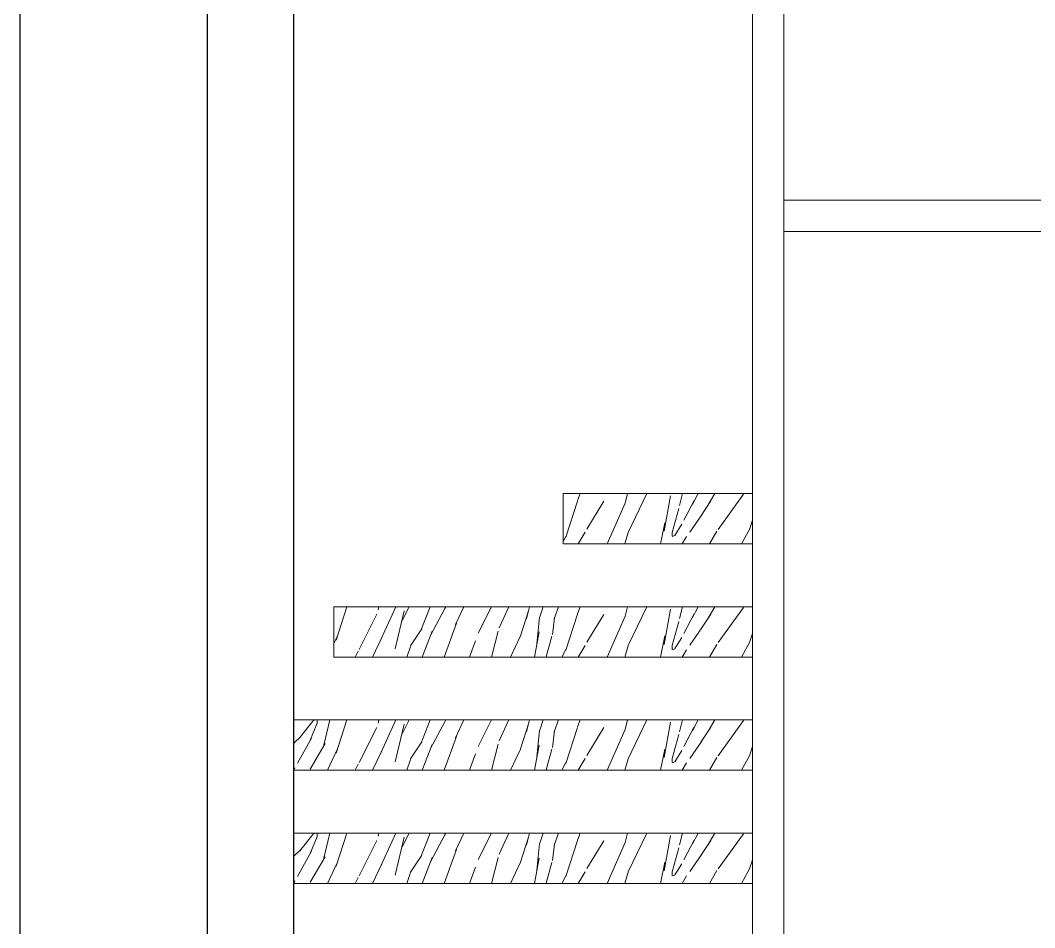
# Model space of a CAD drawing. Header units: inches. Extents: x 0 to 535, y -174 to 989.
# Drawn here: x 349.053 to 350.666, y 98.537 to 99.981 of the extents above; entities that cross this region are included whole.
import ezdxf

# ---------------------------------------------------------------- set-up
doc = ezdxf.new("R2010")
doc.units = ezdxf.units.IN
doc.header["$MEASUREMENT"] = 0
doc.layers.add('1', color=1, linetype='Continuous', lineweight=9)
doc.layers.add('wall', color=51, linetype='Continuous', lineweight=25)

msp = doc.modelspace()

# ---------------------------------------------------------------- hatches: boundary and pattern name
at = {"layer": '1'}
h = msp.add_hatch(dxfattribs=at)
h.set_pattern_fill('Ä¾ÎÆ', color=256, scale=0.23, angle=20)
h.set_pattern_definition([(35.3657895, (66.93288099306558, 158.8243456731439), (1.358495653849031, 0.974888949105646), [0.0567920025, -11.86952858]), (166.803504, (66.9706691055371, 158.8037824958569), (-0.2161293025630688, -0.078664630883123), [0.00785306709999998, -0.8167188679999989]), (24.48938626, (66.93802902013924, 158.7941902710309), (0.2161293006459917, 0.07866463722956471), [0.02746521999999996, -5.740230749999991]), (73.46062710000001, (66.96082070553953, 158.7635932512642), (0.3395689741847775, 1.084466940812025), [0.0294332288, -6.151544580000001]), (83.00321680000002, (66.9691995865876, 158.7918086587395), (0.216129300024115, 0.07866463224300876), [0.0120636748, -0.4946106760000001]), (30.347856, (66.86377693075808, 158.8220718033193), (2.223012850983182, 1.289547495665455), [0.0478738905, -10.00564285]), (89.08859079999999, (66.94023696354967, 158.7561013818701), (0.06171982473837814, 0.502901154207116), [0.0092056419, -1.923978911]), (35.66412569999999, (66.93391436558683, 158.7606635285165), (0.2161292995345969, 0.0786646385446673), [0.0079623815, -1.664137768]), (43.56664719999999, (66.881719724326, 158.7439540274121), (0.7101077456471797, 0.7388950529018659), [0.0322622403, -2.226094583]), (29.68621252, (66.8434860468733, 158.8329888856275), (2.223012851304042, 1.289547475383502), [0.1022191415, -5.26428577]), (40.3727928, (66.90509607879758, 158.7661890952892), (2.99484043838873, 2.531343684717294), [0.04322782150000001, -9.034614590000002]), (33.7857773, (66.88789170752928, 158.7942441441316), (0.216129291848162, 0.07866464853906541), [0.05413074839999992, -1.840445417999997]), (29.04293409, (66.90509084663898, 158.8462600202193), (2.439142167360524, 1.36821211551155), [0.0410338262, -8.57606934]), (55.7434615, (67.00860155563198, 158.8244521651599), (1.759784446686964, 2.56225704572125), [0.0404823782, -8.4608168]), (39.23678930000001, (66.97919336839949, 158.8572165670577), (3.210969740846352, 2.610008316254434), [0.05220031930000001, -10.90986646]), (34.7710456, (66.9409649209441, 158.8661804995563), (2.933120589214854, 2.028442540050955), [0.0758889025, -15.86078045]), (41.4338095, (66.80349522157667, 158.8115700314677), (0.2161292981963297, 0.07866463652666691), [0.0176491834, -1.217793604]), (61.73996529999999, (66.83437711493963, 158.7267227267829), (0.2778491391306656, 0.5815657859539077), [0.0322917148, -3.35833833]), (38.84841369999999, (66.81525975264381, 158.7792472480102), (1.142366341585137, 0.8962243289674561), [0.0266178126, -5.56312293]), (200, (66.8434860468733, 158.8329888856275), (-0.3705387656623449, 0.3455718796523705), [0.0284761896, -0.201523792]), (45.6324289, (66.84966639932931, 158.7551655231262), (0.7101077456572038, 0.7388950516397252), [0.05466546159999993, -11.42508117999998]), (43.237749, (66.83598992437356, 158.7959435947294), (1.636344795307082, 1.556454734449686), [0.0381418545, -7.97164751]), (71.91148520000002, (67.07771607930874, 158.6665841864989), (0.3395689770066423, 1.084466938815197), [0.0355090606, -7.42139344]), (83.00321680000002, (67.09800801328036, 158.6396529185769), (0.216129300024115, 0.07866463224300876), [0.0265400864, -0.4801342690000001]), (74.8009006, (67.08904132469222, 158.6066479748006), (0.7408577933628253, 2.671835029081719), [0.0342012829, -7.148068110000001]), (56.7878511, (67.11418633472925, 158.5631807244895), (1.265806021826072, 1.902026626305297), [0.0287191846, -6.002309540000001]), (61.73996529999999, (67.10433375128528, 158.5870482162652), (0.2778491391306656, 0.5815657859539077), [0.0322917148, -3.35833833]), (72.17738229999999, (66.97126319237468, 158.7124869229887), (0.3395689782831965, 1.084466939618753), [0.0571535188, -11.94508519]), (65.092991, (67.01243591067431, 158.6473997376335), (0.2778491338212687, 0.5815657892096059), [0.0698139263, -14.5911103]), (63.06707489999999, (67.00625764817354, 158.6931947300832), (0.2778491396096346, 0.581565787359474), [0.06296584420000001, -6.54844776]), (43.56664719999999, (66.889661408859, 158.7125276387563), (0.7101077456471797, 0.7388950529018659), [0.0322622403, -2.226094583]), (60.65470750000001, (66.90642440154045, 158.6888875330992), (1.049676707566411, 1.823361999482653), [0.04619737450000001, -4.80452681]), (59.7854419, (66.92700919066924, 158.6803652182543), (1.049676723312325, 1.823361992584466), [0.04703368899999992, -9.830041069999982]), (62.91626979999999, (66.98038363281653, 158.6425970491085), (0.2778491404779415, 0.5815657853456426), [0.05682948329999993, -5.91026606999999]), (65.1886422, (66.94583055639116, 158.6574742966673), (0.2778491301377781, 0.5815657915326928), [0.06060699410000001, -12.66686176]), (20, (67.07257851576563, 158.5365977409129), (0.06171983675258766, 0.5029011542273502), [0.004380952600000001, -0.225619029]), (91.24063829999987, (67.07257851576563, 158.5365977409129), (-0.09268962877058462, 0.9271376728700892), [0.006811305099999993, -1.423562827999998]), (58.1373433, (67.07669526459587, 158.538096114949), (0.2778491400426518, 0.5815657852462758), [0.020887335, -1.441226069]), (74.5021434, (67.07243104104815, 158.5434074486135), (0.339568967718033, 1.084466942922913), [0.03960924529999993, -2.733037789999995]), (77.7581778, (67.05228972399738, 158.5154864539562), (0.4630086353138385, 2.09026925108812), [0.0533767969, -11.15575049]), (80.0621297, (67.06360764294445, 158.5676495356663), (0.7098880003596573, 4.101873860981018), [0.05705958220000001, -11.92545262]), (66.31177559999999, (66.96877599580645, 158.5239824600308), (0.2778491323069626, 0.5815657900483695), [0.0713526884, -4.92333538]), (64.46337319999999, (67.00259169569644, 158.5431537523498), (0.06171983769696079, 0.5029011530502587), [0.1043524743, -0.540177494]), (70.48311470000002, (66.96083221699564, 158.5874372171648), (1.57440521027697, 4.416532392591645), [0.0585223454, -12.23117]), (75.5243122, (66.99744262148387, 158.5893233387019), (0.4012888157798406, 1.587368093631594), [0.0599805523, -12.53593541]), (72.613585, (67.04757679621305, 158.6373120220531), (0.06171983805708947, 0.5029011531749514), [0.0432909381, -1.09309616]), (76.48384360000001, (67.08301472330326, 158.5815765218066), (0.4012888131065727, 1.587368094188972), [0.02578561049999996, -5.389192559999991]), (61.9762794, (67.08772137257674, 158.5558360607177), (1.6053749810238, 2.986493559702275), [0.0353577413, -7.38976752]), (84.3053877, (67.07345499501646, 158.6238529666593), (0.06171983729502792, 0.5029011542635994), [0.04294314819999993, -8.97511795999998]), (55.24647409999999, (67.09507420459204, 158.5356343207866), (1.759784460498503, 2.562257030501768), [0.0335272702, -7.007199320000001]), (65.2273285, (67.0418378186093, 158.710720444905), (0.2778491373020555, 0.5815657880252949), [0.05753806269999993, -12.02545500999998]), (76.65325650000001, (67.060512755966, 158.6786250489409), (0.8642974639745951, 3.677637319914488), [0.0617647842, -12.90883993]), (59.70795199999999, (67.1259519129353, 158.5148437567929), (1.049676722564742, 1.823361991434463), [0.0370151926, -7.736175120000001]), (56.3560822, (67.15771237766562, 158.4852233085898), (0.4939784263606839, 0.6602304293122196), [0.010879644, -2.273845757]), (61.9762794, (67.05876188958088, 158.472086228183), (1.6053749810238, 2.986493559702275), [0.0353577413, -7.38976752]), (53.19649550000001, (67.08669846358605, 158.4593763576461), (0.2161292945959426, 0.07866463804509569), [0.0314122638, -0.7931596690000001]), (98.48186739999994, (67.05199895879545, 158.4650491308277), (-0.2470990924021889, 1.351374195123889), [0.0109700409, -2.292738417000001]), (46.13814420000001, (67.05199895879545, 158.4650491308277), (0.2161292981877979, 0.07866463710982384), [0.0097600178, -1.015041865]), (56.01691480000001, (67.10551669142718, 158.4845279925111), (1.265806025054427, 1.902026624190993), [0.0365601399, -7.641068970000001]), (87.2394681, (67.05038091720292, 158.4758991878113), (0.1541897158929855, 2.938742287345873), [0.03963325729999993, -8.28335063999998]), (58.6490828, (67.07537426612812, 158.5032983829439), (0.7718275702060986, 1.24179621442641), [0.0378642376, -7.91362541]), (72.613585, (66.9799537635245, 158.4708559574078), (0.06171983805708947, 0.5029011531749514), [0.07575913880000001, -1.060627957]), (63.29488549999999, (66.8586414593315, 158.6600569884684), (0.2778491394824867, 0.5815657871570311), [0.0376197775, -7.86253344]), (66.9545161, (66.84981806122778, 158.6842990755212), (0.277849138399155, 0.5815657881615057), [0.03530030569999992, -3.671231709999995]), (56.3560822, (66.87261183953125, 158.6216736843284), (0.4939784263606839, 0.6602304293122196), [0.03263893430000001, -2.252086469]), (71.7852574, (66.9034937328942, 158.5368263796436), (0.3395689764932182, 1.084466939238849), [0.06019634289999992, -6.260419679999989]), (60.0717393, (66.91378769708632, 158.5085439454691), (0.277849139270344, 0.5815657860494605), [0.040074625, -2.063843176]), (69.3694487, (66.8851116536426, 158.58733072731), (0.6174181176901898, 1.666032726955021), [0.0538217917, -11.24875421]), (53.19649550000001, (66.94761072341272, 158.4156159443797), (0.2161292945959426, 0.07866463804509569), [0.0117795995, -0.8127923539999999]), (69.6657058, (66.92230986567088, 158.5940063851482), (0.2778491222749367, 0.5815657938110032), [0.06768603069999984, -1.709072292999998]), (53.19649550000001, (66.87554774033609, 158.6936639128538), (0.2161292945959426, 0.07866463804509569), [0.02355919900000001, -0.8010127430000001]), (68.5537297, (66.89069478216689, 158.6488454919676), (0.8952672367306358, 2.247598515793237), [0.04302075939999993, -8.991338709999981]), (61.73996529999999, (66.90407526192341, 158.6377010229527), (0.2778491391306656, 0.5815657859539077), [0.0484375745, -3.34219256]), (58.51148860000001, (66.93378153863294, 158.5432746499884), (0.7718275754866677, 1.241796208885935), [0.0517887205, -10.82384232]), (54.19451950000001, (66.92849336033026, 158.4681404677683), (0.493978439279239, 0.6602304207882279), [0.06885505630000001, -7.160925799999999]), (61.1011978, (66.95466755728086, 158.4250478084116), (0.2778491393576279, 0.5815657856754212), [0.05232378789999993, -2.694674939999995]), (74.3266424, (67.0347778446991, 158.7493311365384), (0.7408577912244497, 2.671835022947638), [0.0582210293, -12.16819508]), (70.9753659, (66.98875623456709, 158.766897565753), (0.9569870897545645, 2.75049966370575), [0.0608799512, -12.72390981]), (51.130464, (66.91303776333056, 158.7347627066334), (0.4939784438691176, 0.660230418984233), [0.03326687569999993, -3.459754989999995]), (67.47860020000002, (66.92906442582891, 158.7291569587763), (0.2778491206858045, 0.5815657944572521), [0.0291689473, -3.03357028]), (56.3560822, (66.86363677952907, 158.7167822189862), (0.4939784263606839, 0.6602304293122196), [0.03263893430000001, -2.252086469]), (76.6033605, (66.9506784032459, 158.7210092378337), (0.8642974665360263, 3.677637328676978), [0.0437751594, -9.149008080000002])])
h.paths.add_polyline_path([(349.9164213485112, 99.22772965127784), (349.9164213485112, 99.14772965127784), (350.2175716314636, 99.14772965127787), (350.2175716314636, 99.22772965127785)])
h = msp.add_hatch(dxfattribs=at)
h.set_pattern_fill('Ä¾ÎÆ', color=256, scale=0.23, angle=20)
h.set_pattern_definition([(35.3657895, (66.93288099306558, 158.6443456731439), (1.358495653849031, 0.974888949105646), [0.0567920025, -11.86952858]), (166.803504, (66.9706691055371, 158.6237824958569), (-0.2161293025630688, -0.078664630883123), [0.007853067099999982, -0.816718867999999]), (24.48938626, (66.93802902013924, 158.6141902710309), (0.2161293006459917, 0.07866463722956471), [0.02746521999999997, -5.740230749999991]), (73.46062710000001, (66.96082070553953, 158.5835932512642), (0.3395689741847775, 1.084466940812025), [0.0294332288, -6.151544580000001]), (83.00321680000002, (66.9691995865876, 158.6118086587395), (0.216129300024115, 0.07866463224300876), [0.0120636748, -0.4946106760000001]), (30.347856, (66.86377693075808, 158.6420718033193), (2.223012850983182, 1.289547495665455), [0.0478738905, -10.00564285]), (89.08859079999999, (66.94023696354967, 158.5761013818701), (0.06171982473837814, 0.502901154207116), [0.0092056419, -1.923978911]), (35.66412569999999, (66.93391436558683, 158.5806635285165), (0.2161292995345969, 0.0786646385446673), [0.0079623815, -1.664137768]), (43.56664719999999, (66.881719724326, 158.5639540274121), (0.7101077456471797, 0.7388950529018659), [0.0322622403, -2.226094583]), (29.68621252, (66.8434860468733, 158.6529888856275), (2.223012851304042, 1.289547475383502), [0.1022191415, -5.26428577]), (40.3727928, (66.90509607879758, 158.5861890952892), (2.99484043838873, 2.531343684717294), [0.04322782150000001, -9.034614590000002]), (33.7857773, (66.88789170752928, 158.6142441441316), (0.216129291848162, 0.07866464853906541), [0.05413074839999993, -1.840445417999998]), (29.04293409, (66.90509084663898, 158.6662600202193), (2.439142167360524, 1.36821211551155), [0.0410338262, -8.57606934]), (55.7434615, (67.00860155563198, 158.6444521651599), (1.759784446686964, 2.56225704572125), [0.0404823782, -8.4608168]), (39.23678930000001, (66.97919336839949, 158.6772165670577), (3.210969740846352, 2.610008316254434), [0.05220031930000001, -10.90986646]), (34.7710456, (66.9409649209441, 158.6861804995563), (2.933120589214854, 2.028442540050955), [0.0758889025, -15.86078045]), (41.4338095, (66.80349522157667, 158.6315700314677), (0.2161292981963297, 0.07866463652666691), [0.0176491834, -1.217793604]), (61.73996529999999, (66.83437711493963, 158.5467227267829), (0.2778491391306656, 0.5815657859539077), [0.0322917148, -3.35833833]), (38.84841369999999, (66.81525975264381, 158.5992472480102), (1.142366341585137, 0.8962243289674561), [0.0266178126, -5.56312293]), (200, (66.8434860468733, 158.6529888856275), (-0.3705387656623449, 0.3455718796523705), [0.0284761896, -0.201523792]), (45.6324289, (66.84966639932931, 158.5751655231262), (0.7101077456572038, 0.7388950516397252), [0.05466546159999994, -11.42508117999998]), (43.237749, (66.83598992437356, 158.6159435947295), (1.636344795307082, 1.556454734449686), [0.0381418545, -7.97164751]), (71.91148520000002, (67.07771607930874, 158.4865841864989), (0.3395689770066423, 1.084466938815197), [0.0355090606, -7.42139344]), (83.00321680000002, (67.09800801328036, 158.4596529185769), (0.216129300024115, 0.07866463224300876), [0.0265400864, -0.4801342690000001]), (74.8009006, (67.08904132469222, 158.4266479748006), (0.7408577933628253, 2.671835029081719), [0.0342012829, -7.148068110000001]), (56.7878511, (67.11418633472925, 158.3831807244895), (1.265806021826072, 1.902026626305297), [0.0287191846, -6.002309540000001]), (61.73996529999999, (67.10433375128528, 158.4070482162653), (0.2778491391306656, 0.5815657859539077), [0.0322917148, -3.35833833]), (72.17738229999999, (66.97126319237468, 158.5324869229887), (0.3395689782831965, 1.084466939618753), [0.0571535188, -11.94508519]), (65.092991, (67.01243591067431, 158.4673997376335), (0.2778491338212687, 0.5815657892096059), [0.0698139263, -14.5911103]), (63.06707489999999, (67.00625764817354, 158.5131947300832), (0.2778491396096346, 0.581565787359474), [0.06296584420000001, -6.54844776]), (43.56664719999999, (66.889661408859, 158.5325276387563), (0.7101077456471797, 0.7388950529018659), [0.0322622403, -2.226094583]), (60.65470750000001, (66.90642440154045, 158.5088875330993), (1.049676707566411, 1.823361999482653), [0.04619737450000001, -4.80452681]), (59.7854419, (66.92700919066924, 158.5003652182543), (1.049676723312325, 1.823361992584466), [0.04703368899999993, -9.830041069999984]), (62.91626979999999, (66.98038363281653, 158.4625970491085), (0.2778491404779415, 0.5815657853456426), [0.05682948329999993, -5.910266069999991]), (65.1886422, (66.94583055639116, 158.4774742966674), (0.2778491301377781, 0.5815657915326928), [0.06060699410000001, -12.66686176]), (20, (67.07257851576563, 158.3565977409129), (0.06171983675258766, 0.5029011542273502), [0.004380952600000001, -0.225619029]), (91.24063829999989, (67.07257851576563, 158.3565977409129), (-0.09268962877058462, 0.9271376728700892), [0.006811305099999993, -1.423562827999998]), (58.1373433, (67.07669526459587, 158.358096114949), (0.2778491400426518, 0.5815657852462758), [0.020887335, -1.441226069]), (74.5021434, (67.07243104104815, 158.3634074486135), (0.339568967718033, 1.084466942922913), [0.03960924529999994, -2.733037789999996]), (77.7581778, (67.05228972399738, 158.3354864539562), (0.4630086353138385, 2.09026925108812), [0.0533767969, -11.15575049]), (80.0621297, (67.06360764294445, 158.3876495356663), (0.7098880003596573, 4.101873860981018), [0.05705958220000001, -11.92545262]), (66.31177559999999, (66.96877599580645, 158.3439824600308), (0.2778491323069626, 0.5815657900483695), [0.0713526884, -4.92333538]), (64.46337319999999, (67.00259169569644, 158.3631537523497), (0.06171983769696079, 0.5029011530502587), [0.1043524743, -0.540177494]), (70.48311470000002, (66.96083221699564, 158.4074372171648), (1.57440521027697, 4.416532392591645), [0.0585223454, -12.23117]), (75.5243122, (66.99744262148387, 158.4093233387019), (0.4012888157798406, 1.587368093631594), [0.0599805523, -12.53593541]), (72.613585, (67.04757679621305, 158.4573120220531), (0.06171983805708947, 0.5029011531749514), [0.0432909381, -1.09309616]), (76.48384360000001, (67.08301472330326, 158.4015765218066), (0.4012888131065727, 1.587368094188972), [0.02578561049999997, -5.389192559999992]), (61.9762794, (67.08772137257674, 158.3758360607177), (1.6053749810238, 2.986493559702275), [0.0353577413, -7.38976752]), (84.3053877, (67.07345499501646, 158.4438529666594), (0.06171983729502792, 0.5029011542635994), [0.04294314819999993, -8.975117959999983]), (55.24647409999999, (67.09507420459204, 158.3556343207866), (1.759784460498503, 2.562257030501768), [0.0335272702, -7.007199320000001]), (65.2273285, (67.0418378186093, 158.530720444905), (0.2778491373020555, 0.5815657880252949), [0.05753806269999993, -12.02545500999998]), (76.65325650000001, (67.060512755966, 158.4986250489409), (0.8642974639745951, 3.677637319914488), [0.0617647842, -12.90883993]), (59.70795199999999, (67.1259519129353, 158.3348437567929), (1.049676722564742, 1.823361991434463), [0.0370151926, -7.736175120000001]), (56.3560822, (67.15771237766562, 158.3052233085897), (0.4939784263606839, 0.6602304293122196), [0.010879644, -2.273845757]), (61.9762794, (67.05876188958088, 158.292086228183), (1.6053749810238, 2.986493559702275), [0.0353577413, -7.38976752]), (53.19649550000001, (67.08669846358605, 158.279376357646), (0.2161292945959426, 0.07866463804509569), [0.0314122638, -0.7931596690000001]), (98.48186739999994, (67.05199895879545, 158.2850491308277), (-0.2470990924021889, 1.351374195123889), [0.0109700409, -2.292738417000001]), (46.13814420000001, (67.05199895879545, 158.2850491308277), (0.2161292981877979, 0.07866463710982384), [0.0097600178, -1.015041865]), (56.01691480000001, (67.10551669142718, 158.3045279925111), (1.265806025054427, 1.902026624190993), [0.0365601399, -7.641068970000001]), (87.2394681, (67.05038091720292, 158.2958991878113), (0.1541897158929855, 2.938742287345873), [0.03963325729999993, -8.283350639999982]), (58.6490828, (67.07537426612812, 158.3232983829439), (0.7718275702060986, 1.24179621442641), [0.0378642376, -7.91362541]), (72.613585, (66.9799537635245, 158.2908559574078), (0.06171983805708947, 0.5029011531749514), [0.07575913880000001, -1.060627957]), (63.29488549999999, (66.8586414593315, 158.4800569884684), (0.2778491394824867, 0.5815657871570311), [0.0376197775, -7.86253344]), (66.9545161, (66.84981806122778, 158.5042990755212), (0.277849138399155, 0.5815657881615057), [0.03530030569999993, -3.671231709999995]), (56.3560822, (66.87261183953125, 158.4416736843284), (0.4939784263606839, 0.6602304293122196), [0.03263893430000001, -2.252086469]), (71.7852574, (66.9034937328942, 158.3568263796436), (0.3395689764932182, 1.084466939238849), [0.06019634289999993, -6.26041967999999]), (60.0717393, (66.91378769708632, 158.3285439454692), (0.277849139270344, 0.5815657860494605), [0.040074625, -2.063843176]), (69.3694487, (66.8851116536426, 158.4073307273101), (0.6174181176901898, 1.666032726955021), [0.0538217917, -11.24875421]), (53.19649550000001, (66.94761072341272, 158.2356159443797), (0.2161292945959426, 0.07866463804509569), [0.0117795995, -0.8127923539999999]), (69.6657058, (66.92230986567088, 158.4140063851482), (0.2778491222749367, 0.5815657938110032), [0.06768603069999986, -1.709072292999998]), (53.19649550000001, (66.87554774033609, 158.5136639128538), (0.2161292945959426, 0.07866463804509569), [0.02355919900000001, -0.8010127430000001]), (68.5537297, (66.89069478216689, 158.4688454919676), (0.8952672367306358, 2.247598515793237), [0.04302075939999993, -8.991338709999983]), (61.73996529999999, (66.90407526192341, 158.4577010229527), (0.2778491391306656, 0.5815657859539077), [0.0484375745, -3.34219256]), (58.51148860000001, (66.93378153863294, 158.3632746499884), (0.7718275754866677, 1.241796208885935), [0.0517887205, -10.82384232]), (54.19451950000001, (66.92849336033026, 158.2881404677683), (0.493978439279239, 0.6602304207882279), [0.06885505630000001, -7.160925799999999]), (61.1011978, (66.95466755728086, 158.2450478084116), (0.2778491393576279, 0.5815657856754212), [0.05232378789999993, -2.694674939999996]), (74.3266424, (67.0347778446991, 158.5693311365384), (0.7408577912244497, 2.671835022947638), [0.0582210293, -12.16819508]), (70.9753659, (66.98875623456709, 158.586897565753), (0.9569870897545645, 2.75049966370575), [0.0608799512, -12.72390981]), (51.130464, (66.91303776333056, 158.5547627066334), (0.4939784438691176, 0.660230418984233), [0.03326687569999993, -3.459754989999996]), (67.47860020000002, (66.92906442582891, 158.5491569587763), (0.2778491206858045, 0.5815657944572521), [0.0291689473, -3.03357028]), (56.3560822, (66.86363677952907, 158.5367822189862), (0.4939784263606839, 0.6602304293122196), [0.03263893430000001, -2.252086469]), (76.6033605, (66.9506784032459, 158.5410092378337), (0.8642974665360263, 3.677637328676978), [0.0437751594, -9.149008080000002])])
h.paths.add_polyline_path([(349.5519797978468, 99.04772965127785), (349.5519797978468, 98.96772965127786), (350.2175716314636, 98.96772965127788), (350.2175716314636, 99.04772965127788)])
h = msp.add_hatch(dxfattribs=at)
h.set_pattern_fill('Ä¾ÎÆ', color=256, scale=0.23, angle=20)
h.set_pattern_definition([(35.3657895, (66.93288099306558, 158.4643456731439), (1.358495653849031, 0.974888949105646), [0.0567920025, -11.86952858]), (166.803504, (66.9706691055371, 158.4437824958569), (-0.2161293025630688, -0.078664630883123), [0.007853067099999984, -0.8167188679999992]), (24.48938626, (66.93802902013924, 158.4341902710309), (0.2161293006459917, 0.07866463722956471), [0.02746521999999997, -5.740230749999992]), (73.46062710000001, (66.96082070553953, 158.4035932512643), (0.3395689741847775, 1.084466940812025), [0.0294332288, -6.151544580000001]), (83.00321680000002, (66.9691995865876, 158.4318086587395), (0.216129300024115, 0.07866463224300876), [0.0120636748, -0.4946106760000001]), (30.347856, (66.86377693075808, 158.4620718033193), (2.223012850983182, 1.289547495665455), [0.0478738905, -10.00564285]), (89.08859079999999, (66.94023696354967, 158.3961013818701), (0.06171982473837814, 0.502901154207116), [0.0092056419, -1.923978911]), (35.66412569999999, (66.93391436558683, 158.4006635285165), (0.2161292995345969, 0.0786646385446673), [0.0079623815, -1.664137768]), (43.56664719999999, (66.881719724326, 158.3839540274121), (0.7101077456471797, 0.7388950529018659), [0.0322622403, -2.226094583]), (29.68621252, (66.8434860468733, 158.4729888856275), (2.223012851304042, 1.289547475383502), [0.1022191415, -5.26428577]), (40.3727928, (66.90509607879758, 158.4061890952892), (2.99484043838873, 2.531343684717294), [0.04322782150000001, -9.034614590000002]), (33.7857773, (66.88789170752928, 158.4342441441316), (0.216129291848162, 0.07866464853906541), [0.05413074839999994, -1.840445417999998]), (29.04293409, (66.90509084663898, 158.4862600202193), (2.439142167360524, 1.36821211551155), [0.0410338262, -8.57606934]), (55.7434615, (67.00860155563198, 158.46445216516), (1.759784446686964, 2.56225704572125), [0.0404823782, -8.4608168]), (39.23678930000001, (66.97919336839949, 158.4972165670577), (3.210969740846352, 2.610008316254434), [0.05220031930000001, -10.90986646]), (34.7710456, (66.9409649209441, 158.5061804995564), (2.933120589214854, 2.028442540050955), [0.0758889025, -15.86078045]), (41.4338095, (66.80349522157667, 158.4515700314677), (0.2161292981963297, 0.07866463652666691), [0.0176491834, -1.217793604]), (61.73996529999999, (66.83437711493963, 158.3667227267829), (0.2778491391306656, 0.5815657859539077), [0.0322917148, -3.35833833]), (38.84841369999999, (66.81525975264381, 158.4192472480102), (1.142366341585137, 0.8962243289674561), [0.0266178126, -5.56312293]), (200, (66.8434860468733, 158.4729888856275), (-0.3705387656623449, 0.3455718796523705), [0.0284761896, -0.201523792]), (45.6324289, (66.84966639932931, 158.3951655231262), (0.7101077456572038, 0.7388950516397252), [0.05466546159999994, -11.42508117999998]), (43.237749, (66.83598992437356, 158.4359435947295), (1.636344795307082, 1.556454734449686), [0.0381418545, -7.97164751]), (71.91148520000002, (67.07771607930874, 158.3065841864989), (0.3395689770066423, 1.084466938815197), [0.0355090606, -7.42139344]), (83.00321680000002, (67.09800801328036, 158.2796529185769), (0.216129300024115, 0.07866463224300876), [0.0265400864, -0.4801342690000001]), (74.8009006, (67.08904132469222, 158.2466479748006), (0.7408577933628253, 2.671835029081719), [0.0342012829, -7.148068110000001]), (56.7878511, (67.11418633472925, 158.2031807244895), (1.265806021826072, 1.902026626305297), [0.0287191846, -6.002309540000001]), (61.73996529999999, (67.10433375128528, 158.2270482162653), (0.2778491391306656, 0.5815657859539077), [0.0322917148, -3.35833833]), (72.17738229999999, (66.97126319237468, 158.3524869229887), (0.3395689782831965, 1.084466939618753), [0.0571535188, -11.94508519]), (65.092991, (67.01243591067431, 158.2873997376335), (0.2778491338212687, 0.5815657892096059), [0.0698139263, -14.5911103]), (63.06707489999999, (67.00625764817354, 158.3331947300832), (0.2778491396096346, 0.581565787359474), [0.06296584420000001, -6.54844776]), (43.56664719999999, (66.889661408859, 158.3525276387563), (0.7101077456471797, 0.7388950529018659), [0.0322622403, -2.226094583]), (60.65470750000001, (66.90642440154045, 158.3288875330992), (1.049676707566411, 1.823361999482653), [0.04619737450000001, -4.80452681]), (59.7854419, (66.92700919066924, 158.3203652182543), (1.049676723312325, 1.823361992584466), [0.04703368899999993, -9.830041069999986]), (62.91626979999999, (66.98038363281653, 158.2825970491085), (0.2778491404779415, 0.5815657853456426), [0.05682948329999994, -5.910266069999992]), (65.1886422, (66.94583055639116, 158.2974742966674), (0.2778491301377781, 0.5815657915326928), [0.06060699410000001, -12.66686176]), (20, (67.07257851576563, 158.1765977409129), (0.06171983675258766, 0.5029011542273502), [0.004380952600000001, -0.225619029]), (91.2406382999999, (67.07257851576563, 158.1765977409129), (-0.09268962877058462, 0.9271376728700892), [0.006811305099999993, -1.423562827999998]), (58.1373433, (67.07669526459587, 158.1780961149491), (0.2778491400426518, 0.5815657852462758), [0.020887335, -1.441226069]), (74.5021434, (67.07243104104815, 158.1834074486135), (0.339568967718033, 1.084466942922913), [0.03960924529999994, -2.733037789999996]), (77.7581778, (67.05228972399738, 158.1554864539562), (0.4630086353138385, 2.09026925108812), [0.0533767969, -11.15575049]), (80.0621297, (67.06360764294445, 158.2076495356663), (0.7098880003596573, 4.101873860981018), [0.05705958220000001, -11.92545262]), (66.31177559999999, (66.96877599580645, 158.1639824600308), (0.2778491323069626, 0.5815657900483695), [0.0713526884, -4.92333538]), (64.46337319999999, (67.00259169569644, 158.1831537523498), (0.06171983769696079, 0.5029011530502587), [0.1043524743, -0.540177494]), (70.48311470000002, (66.96083221699564, 158.2274372171648), (1.57440521027697, 4.416532392591645), [0.0585223454, -12.23117]), (75.5243122, (66.99744262148387, 158.2293233387019), (0.4012888157798406, 1.587368093631594), [0.0599805523, -12.53593541]), (72.613585, (67.04757679621305, 158.2773120220531), (0.06171983805708947, 0.5029011531749514), [0.0432909381, -1.09309616]), (76.48384360000001, (67.08301472330326, 158.2215765218066), (0.4012888131065727, 1.587368094188972), [0.02578561049999997, -5.389192559999993]), (61.9762794, (67.08772137257674, 158.1958360607177), (1.6053749810238, 2.986493559702275), [0.0353577413, -7.38976752]), (84.3053877, (67.07345499501646, 158.2638529666594), (0.06171983729502792, 0.5029011542635994), [0.04294314819999994, -8.975117959999984]), (55.24647409999999, (67.09507420459204, 158.1756343207866), (1.759784460498503, 2.562257030501768), [0.0335272702, -7.007199320000001]), (65.2273285, (67.0418378186093, 158.350720444905), (0.2778491373020555, 0.5815657880252949), [0.05753806269999994, -12.02545500999999]), (76.65325650000001, (67.060512755966, 158.3186250489409), (0.8642974639745951, 3.677637319914488), [0.0617647842, -12.90883993]), (59.70795199999999, (67.1259519129353, 158.1548437567929), (1.049676722564742, 1.823361991434463), [0.0370151926, -7.736175120000001]), (56.3560822, (67.15771237766562, 158.1252233085898), (0.4939784263606839, 0.6602304293122196), [0.010879644, -2.273845757]), (61.9762794, (67.05876188958088, 158.112086228183), (1.6053749810238, 2.986493559702275), [0.0353577413, -7.38976752]), (53.19649550000001, (67.08669846358605, 158.0993763576461), (0.2161292945959426, 0.07866463804509569), [0.0314122638, -0.7931596690000001]), (98.48186739999994, (67.05199895879545, 158.1050491308277), (-0.2470990924021889, 1.351374195123889), [0.0109700409, -2.292738417000001]), (46.13814420000001, (67.05199895879545, 158.1050491308277), (0.2161292981877979, 0.07866463710982384), [0.0097600178, -1.015041865]), (56.01691480000001, (67.10551669142718, 158.1245279925111), (1.265806025054427, 1.902026624190993), [0.0365601399, -7.641068970000001]), (87.2394681, (67.05038091720292, 158.1158991878114), (0.1541897158929855, 2.938742287345873), [0.03963325729999994, -8.283350639999984]), (58.6490828, (67.07537426612812, 158.143298382944), (0.7718275702060986, 1.24179621442641), [0.0378642376, -7.91362541]), (72.613585, (66.9799537635245, 158.1108559574078), (0.06171983805708947, 0.5029011531749514), [0.07575913880000001, -1.060627957]), (63.29488549999999, (66.8586414593315, 158.3000569884684), (0.2778491394824867, 0.5815657871570311), [0.0376197775, -7.86253344]), (66.9545161, (66.84981806122778, 158.3242990755212), (0.277849138399155, 0.5815657881615057), [0.03530030569999994, -3.671231709999996]), (56.3560822, (66.87261183953125, 158.2616736843284), (0.4939784263606839, 0.6602304293122196), [0.03263893430000001, -2.252086469]), (71.7852574, (66.9034937328942, 158.1768263796436), (0.3395689764932182, 1.084466939238849), [0.06019634289999994, -6.260419679999991]), (60.0717393, (66.91378769708632, 158.1485439454692), (0.277849139270344, 0.5815657860494605), [0.040074625, -2.063843176]), (69.3694487, (66.8851116536426, 158.2273307273101), (0.6174181176901898, 1.666032726955021), [0.0538217917, -11.24875421]), (53.19649550000001, (66.94761072341272, 158.0556159443797), (0.2161292945959426, 0.07866463804509569), [0.0117795995, -0.8127923539999999]), (69.6657058, (66.92230986567088, 158.2340063851482), (0.2778491222749367, 0.5815657938110032), [0.06768603069999987, -1.709072292999998]), (53.19649550000001, (66.87554774033609, 158.3336639128539), (0.2161292945959426, 0.07866463804509569), [0.02355919900000001, -0.8010127430000001]), (68.5537297, (66.89069478216689, 158.2888454919676), (0.8952672367306358, 2.247598515793237), [0.04302075939999994, -8.991338709999985]), (61.73996529999999, (66.90407526192341, 158.2777010229527), (0.2778491391306656, 0.5815657859539077), [0.0484375745, -3.34219256]), (58.51148860000001, (66.93378153863294, 158.1832746499884), (0.7718275754866677, 1.241796208885935), [0.0517887205, -10.82384232]), (54.19451950000001, (66.92849336033026, 158.1081404677683), (0.493978439279239, 0.6602304207882279), [0.06885505630000001, -7.160925799999999]), (61.1011978, (66.95466755728086, 158.0650478084116), (0.2778491393576279, 0.5815657856754212), [0.05232378789999994, -2.694674939999996]), (74.3266424, (67.0347778446991, 158.3893311365384), (0.7408577912244497, 2.671835022947638), [0.0582210293, -12.16819508]), (70.9753659, (66.98875623456709, 158.406897565753), (0.9569870897545645, 2.75049966370575), [0.0608799512, -12.72390981]), (51.130464, (66.91303776333056, 158.3747627066334), (0.4939784438691176, 0.660230418984233), [0.03326687569999994, -3.459754989999996]), (67.47860020000002, (66.92906442582891, 158.3691569587763), (0.2778491206858045, 0.5815657944572521), [0.0291689473, -3.03357028]), (56.3560822, (66.86363677952907, 158.3567822189862), (0.4939784263606839, 0.6602304293122196), [0.03263893430000001, -2.252086469]), (76.6033605, (66.9506784032459, 158.3610092378337), (0.8642974665360263, 3.677637328676978), [0.0437751594, -9.149008080000002])])
h.paths.add_polyline_path([(349.4883086466242, 98.86772965127787), (349.4883086466242, 98.78772965127789), (350.2175716314636, 98.78772965127789), (350.2175716314636, 98.86772965127788)])
h = msp.add_hatch(dxfattribs=at)
h.set_pattern_fill('Ä¾ÎÆ', color=256, scale=0.23, angle=20)
h.set_pattern_definition([(35.3657895, (66.93288099306558, 158.2843456731439), (1.358495653849031, 0.974888949105646), [0.0567920025, -11.86952858]), (166.803504, (66.9706691055371, 158.2637824958569), (-0.2161293025630688, -0.078664630883123), [0.007853067099999986, -0.8167188679999993]), (24.48938626, (66.93802902013924, 158.2541902710309), (0.2161293006459917, 0.07866463722956471), [0.02746521999999997, -5.740230749999993]), (73.46062710000001, (66.96082070553953, 158.2235932512643), (0.3395689741847775, 1.084466940812025), [0.0294332288, -6.151544580000001]), (83.00321680000002, (66.9691995865876, 158.2518086587395), (0.216129300024115, 0.07866463224300876), [0.0120636748, -0.4946106760000001]), (30.347856, (66.86377693075808, 158.2820718033193), (2.223012850983182, 1.289547495665455), [0.0478738905, -10.00564285]), (89.08859079999999, (66.94023696354967, 158.2161013818701), (0.06171982473837814, 0.502901154207116), [0.0092056419, -1.923978911]), (35.66412569999999, (66.93391436558683, 158.2206635285165), (0.2161292995345969, 0.0786646385446673), [0.0079623815, -1.664137768]), (43.56664719999999, (66.881719724326, 158.2039540274121), (0.7101077456471797, 0.7388950529018659), [0.0322622403, -2.226094583]), (29.68621252, (66.8434860468733, 158.2929888856275), (2.223012851304042, 1.289547475383502), [0.1022191415, -5.26428577]), (40.3727928, (66.90509607879758, 158.2261890952892), (2.99484043838873, 2.531343684717294), [0.04322782150000001, -9.034614590000002]), (33.7857773, (66.88789170752928, 158.2542441441316), (0.216129291848162, 0.07866464853906541), [0.05413074839999994, -1.840445417999998]), (29.04293409, (66.90509084663898, 158.3062600202194), (2.439142167360524, 1.36821211551155), [0.0410338262, -8.57606934]), (55.7434615, (67.00860155563198, 158.28445216516), (1.759784446686964, 2.56225704572125), [0.0404823782, -8.4608168]), (39.23678930000001, (66.97919336839949, 158.3172165670578), (3.210969740846352, 2.610008316254434), [0.05220031930000001, -10.90986646]), (34.7710456, (66.9409649209441, 158.3261804995564), (2.933120589214854, 2.028442540050955), [0.0758889025, -15.86078045]), (41.4338095, (66.80349522157667, 158.2715700314677), (0.2161292981963297, 0.07866463652666691), [0.0176491834, -1.217793604]), (61.73996529999999, (66.83437711493963, 158.186722726783), (0.2778491391306656, 0.5815657859539077), [0.0322917148, -3.35833833]), (38.84841369999999, (66.81525975264381, 158.2392472480102), (1.142366341585137, 0.8962243289674561), [0.0266178126, -5.56312293]), (200, (66.8434860468733, 158.2929888856275), (-0.3705387656623449, 0.3455718796523705), [0.0284761896, -0.201523792]), (45.6324289, (66.84966639932931, 158.2151655231262), (0.7101077456572038, 0.7388950516397252), [0.05466546159999995, -11.42508117999999]), (43.237749, (66.83598992437356, 158.2559435947295), (1.636344795307082, 1.556454734449686), [0.0381418545, -7.97164751]), (71.91148520000002, (67.07771607930874, 158.1265841864989), (0.3395689770066423, 1.084466938815197), [0.0355090606, -7.42139344]), (83.00321680000002, (67.09800801328036, 158.099652918577), (0.216129300024115, 0.07866463224300876), [0.0265400864, -0.4801342690000001]), (74.8009006, (67.08904132469222, 158.0666479748006), (0.7408577933628253, 2.671835029081719), [0.0342012829, -7.148068110000001]), (56.7878511, (67.11418633472925, 158.0231807244895), (1.265806021826072, 1.902026626305297), [0.0287191846, -6.002309540000001]), (61.73996529999999, (67.10433375128528, 158.0470482162653), (0.2778491391306656, 0.5815657859539077), [0.0322917148, -3.35833833]), (72.17738229999999, (66.97126319237468, 158.1724869229888), (0.3395689782831965, 1.084466939618753), [0.0571535188, -11.94508519]), (65.092991, (67.01243591067431, 158.1073997376335), (0.2778491338212687, 0.5815657892096059), [0.0698139263, -14.5911103]), (63.06707489999999, (67.00625764817354, 158.1531947300832), (0.2778491396096346, 0.581565787359474), [0.06296584420000001, -6.54844776]), (43.56664719999999, (66.889661408859, 158.1725276387563), (0.7101077456471797, 0.7388950529018659), [0.0322622403, -2.226094583]), (60.65470750000001, (66.90642440154045, 158.1488875330993), (1.049676707566411, 1.823361999482653), [0.04619737450000001, -4.80452681]), (59.7854419, (66.92700919066924, 158.1403652182543), (1.049676723312325, 1.823361992584466), [0.04703368899999994, -9.830041069999988]), (62.91626979999999, (66.98038363281653, 158.1025970491085), (0.2778491404779415, 0.5815657853456426), [0.05682948329999995, -5.910266069999992]), (65.1886422, (66.94583055639116, 158.1174742966674), (0.2778491301377781, 0.5815657915326928), [0.06060699410000001, -12.66686176]), (20, (67.07257851576563, 157.9965977409129), (0.06171983675258766, 0.5029011542273502), [0.004380952600000001, -0.225619029]), (91.2406382999999, (67.07257851576563, 157.9965977409129), (-0.09268962877058462, 0.9271376728700892), [0.006811305099999994, -1.423562827999998]), (58.1373433, (67.07669526459587, 157.998096114949), (0.2778491400426518, 0.5815657852462758), [0.020887335, -1.441226069]), (74.5021434, (67.07243104104815, 158.0034074486135), (0.339568967718033, 1.084466942922913), [0.03960924529999995, -2.733037789999996]), (77.7581778, (67.05228972399738, 157.9754864539562), (0.4630086353138385, 2.09026925108812), [0.0533767969, -11.15575049]), (80.0621297, (67.06360764294445, 158.0276495356663), (0.7098880003596573, 4.101873860981018), [0.05705958220000001, -11.92545262]), (66.31177559999999, (66.96877599580645, 157.9839824600309), (0.2778491323069626, 0.5815657900483695), [0.0713526884, -4.92333538]), (64.46337319999999, (67.00259169569644, 158.0031537523498), (0.06171983769696079, 0.5029011530502587), [0.1043524743, -0.540177494]), (70.48311470000002, (66.96083221699564, 158.0474372171649), (1.57440521027697, 4.416532392591645), [0.0585223454, -12.23117]), (75.5243122, (66.99744262148387, 158.0493233387019), (0.4012888157798406, 1.587368093631594), [0.0599805523, -12.53593541]), (72.613585, (67.04757679621305, 158.0973120220531), (0.06171983805708947, 0.5029011531749514), [0.0432909381, -1.09309616]), (76.48384360000001, (67.08301472330326, 158.0415765218067), (0.4012888131065727, 1.587368094188972), [0.02578561049999997, -5.389192559999993]), (61.9762794, (67.08772137257674, 158.0158360607177), (1.6053749810238, 2.986493559702275), [0.0353577413, -7.38976752]), (84.3053877, (67.07345499501646, 158.0838529666594), (0.06171983729502792, 0.5029011542635994), [0.04294314819999995, -8.975117959999986]), (55.24647409999999, (67.09507420459204, 157.9956343207866), (1.759784460498503, 2.562257030501768), [0.0335272702, -7.007199320000001]), (65.2273285, (67.0418378186093, 158.170720444905), (0.2778491373020555, 0.5815657880252949), [0.05753806269999995, -12.02545500999999]), (76.65325650000001, (67.060512755966, 158.1386250489409), (0.8642974639745951, 3.677637319914488), [0.0617647842, -12.90883993]), (59.70795199999999, (67.1259519129353, 157.9748437567929), (1.049676722564742, 1.823361991434463), [0.0370151926, -7.736175120000001]), (56.3560822, (67.15771237766562, 157.9452233085898), (0.4939784263606839, 0.6602304293122196), [0.010879644, -2.273845757]), (61.9762794, (67.05876188958088, 157.932086228183), (1.6053749810238, 2.986493559702275), [0.0353577413, -7.38976752]), (53.19649550000001, (67.08669846358605, 157.9193763576461), (0.2161292945959426, 0.07866463804509569), [0.0314122638, -0.7931596690000001]), (98.48186739999994, (67.05199895879545, 157.9250491308277), (-0.2470990924021889, 1.351374195123889), [0.0109700409, -2.292738417000001]), (46.13814420000001, (67.05199895879545, 157.9250491308277), (0.2161292981877979, 0.07866463710982384), [0.0097600178, -1.015041865]), (56.01691480000001, (67.10551669142718, 157.9445279925111), (1.265806025054427, 1.902026624190993), [0.0365601399, -7.641068970000001]), (87.2394681, (67.05038091720292, 157.9358991878113), (0.1541897158929855, 2.938742287345873), [0.03963325729999995, -8.283350639999986]), (58.6490828, (67.07537426612812, 157.963298382944), (0.7718275702060986, 1.24179621442641), [0.0378642376, -7.91362541]), (72.613585, (66.9799537635245, 157.9308559574078), (0.06171983805708947, 0.5029011531749514), [0.07575913880000001, -1.060627957]), (63.29488549999999, (66.8586414593315, 158.1200569884684), (0.2778491394824867, 0.5815657871570311), [0.0376197775, -7.86253344]), (66.9545161, (66.84981806122778, 158.1442990755212), (0.277849138399155, 0.5815657881615057), [0.03530030569999994, -3.671231709999996]), (56.3560822, (66.87261183953125, 158.0816736843284), (0.4939784263606839, 0.6602304293122196), [0.03263893430000001, -2.252086469]), (71.7852574, (66.9034937328942, 157.9968263796437), (0.3395689764932182, 1.084466939238849), [0.06019634289999994, -6.260419679999992]), (60.0717393, (66.91378769708632, 157.9685439454692), (0.277849139270344, 0.5815657860494605), [0.040074625, -2.063843176]), (69.3694487, (66.8851116536426, 158.0473307273101), (0.6174181176901898, 1.666032726955021), [0.0538217917, -11.24875421]), (53.19649550000001, (66.94761072341272, 157.8756159443797), (0.2161292945959426, 0.07866463804509569), [0.0117795995, -0.8127923539999999]), (69.6657058, (66.92230986567088, 158.0540063851482), (0.2778491222749367, 0.5815657938110032), [0.06768603069999989, -1.709072292999998]), (53.19649550000001, (66.87554774033609, 158.1536639128539), (0.2161292945959426, 0.07866463804509569), [0.02355919900000001, -0.8010127430000001]), (68.5537297, (66.89069478216689, 158.1088454919677), (0.8952672367306358, 2.247598515793237), [0.04302075939999995, -8.991338709999987]), (61.73996529999999, (66.90407526192341, 158.0977010229527), (0.2778491391306656, 0.5815657859539077), [0.0484375745, -3.34219256]), (58.51148860000001, (66.93378153863294, 158.0032746499884), (0.7718275754866677, 1.241796208885935), [0.0517887205, -10.82384232]), (54.19451950000001, (66.92849336033026, 157.9281404677683), (0.493978439279239, 0.6602304207882279), [0.06885505630000001, -7.160925799999999]), (61.1011978, (66.95466755728086, 157.8850478084116), (0.2778491393576279, 0.5815657856754212), [0.05232378789999995, -2.694674939999997]), (74.3266424, (67.0347778446991, 158.2093311365384), (0.7408577912244497, 2.671835022947638), [0.0582210293, -12.16819508]), (70.9753659, (66.98875623456709, 158.2268975657531), (0.9569870897545645, 2.75049966370575), [0.0608799512, -12.72390981]), (51.130464, (66.91303776333056, 158.1947627066334), (0.4939784438691176, 0.660230418984233), [0.03326687569999995, -3.459754989999996]), (67.47860020000002, (66.92906442582891, 158.1891569587764), (0.2778491206858045, 0.5815657944572521), [0.0291689473, -3.03357028]), (56.3560822, (66.86363677952907, 158.1767822189862), (0.4939784263606839, 0.6602304293122196), [0.03263893430000001, -2.252086469]), (76.6033605, (66.9506784032459, 158.1810092378337), (0.8642974665360263, 3.677637328676978), [0.0437751594, -9.149008080000002])])
h.paths.add_polyline_path([(349.4883086466242, 98.68772965127789), (349.4883086466242, 98.60772965127788), (350.2175716314636, 98.60772965127791), (350.2175716314636, 98.68772965127789)])

# ---------------------------------------------------------------- linework, layer by layer
for p, q in [((350.2175716314634, 95.08772965127791), (350.2175716314634, 102.8677296512779)), ((350.2675716314635, 95.08772965127791), (350.2675716314635, 102.8677296512779)), ((351.9692578371278, 99.69467226479117), (350.2675716314635, 99.69467226479117)), ((351.9692578371278, 99.64467226479117), (350.2675716314635, 99.64467226479117)), ((349.9164213485112, 99.22772965127783), (350.2175716314636, 99.22772965127785)), ((349.9164213485112, 99.22772965127783), (349.9164213485112, 99.14772965127786)), ((349.9164213485112, 99.14772965127786), (350.2175716314636, 99.14772965127786)), ((349.5519797978468, 99.04772965127785), (350.2175716314636, 99.04772965127786)), ((349.5519797978468, 99.04772965127785), (349.5519797978468, 98.96772965127788)), ((349.5519797978468, 98.96772965127788), (350.2175716314636, 98.96772965127786)), ((349.4883086466242, 98.86772965127787), (350.2175716314636, 98.86772965127787)), ((349.4883086466242, 98.78772965127789), (350.2175716314636, 98.78772965127789)), ((349.4883086466242, 98.68772965127789), (350.2175716314636, 98.68772965127789)), ((350.2175716314636, 98.60772965127791), (350.2175716314636, 98.68772965127789)), ((349.4883086466242, 98.6077296512779), (350.2175716314636, 98.60772965127791))]:
    msp.add_line(p, q, dxfattribs=at)
at = {"layer": 'wall'}
for p, q in [((349.0532865599804, 93.64772965127793), (349.0532865599804, 102.8677296512779)), ((349.3507498118069, 93.64772965127793), (349.3507498118069, 102.8677296512779)), ((349.4883086466241, 93.64772965127793), (349.4883086466241, 102.8677296512779))]:
    msp.add_line(p, q, dxfattribs=at)

doc.saveas('drawing.dxf')
